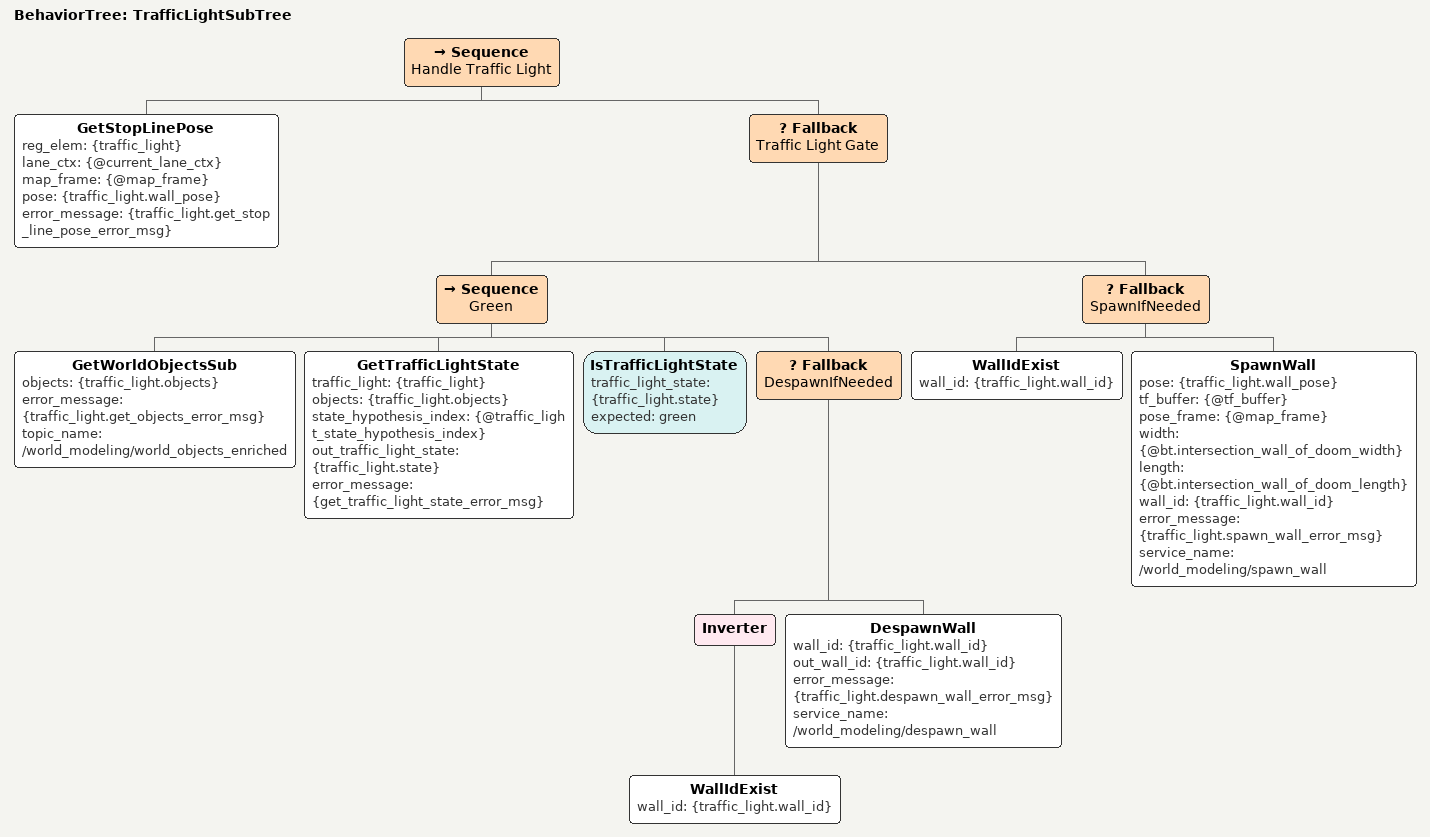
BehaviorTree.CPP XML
<root BTCPP_format="4" main_tree_to_execute="TrafficLightSubTree">
    <BehaviorTree ID="TrafficLightSubTree">
        <Sequence name="Handle Traffic Light">

            <!-- compute stop/yield line pose (only needs reg_elem, not state) -->
            <GetStopLinePose
                reg_elem="{traffic_light}"
                lane_ctx="{@current_lane_ctx}"
                map_frame="{@map_frame}"
                pose="{traffic_light.wall_pose}"
                error_message="{traffic_light.get_stop_line_pose_error_msg}" />

            <Fallback name="Traffic Light Gate">

                <!-- green: despawn wall and succeed -->
                <Sequence name="Green">
                    <GetWorldObjectsSub
                        objects="{traffic_light.objects}"
                        error_message="{traffic_light.get_objects_error_msg}"
                        topic_name="/world_modeling/world_objects_enriched" />

                    <GetTrafficLightState
                        traffic_light="{traffic_light}"
                        objects="{traffic_light.objects}"
                        state_hypothesis_index="{@traffic_light_state_hypothesis_index}"
                        out_traffic_light_state="{traffic_light.state}"
                        error_message="{get_traffic_light_state_error_msg}" />

                    <IsTrafficLightState traffic_light_state="{traffic_light.state}"
                        expected="green" />

                    <!-- only despawn if a wall was previously spawned, then clear wall_id -->
                    <Fallback name="DespawnIfNeeded">
                        <Inverter>
                            <WallIdExist wall_id="{traffic_light.wall_id}" />
                        </Inverter>
                        <DespawnWall wall_id="{traffic_light.wall_id}"
                            out_wall_id="{traffic_light.wall_id}"
                            error_message="{traffic_light.despawn_wall_error_msg}"
                            service_name="/world_modeling/despawn_wall" />
                    </Fallback>
                </Sequence>

                <!-- fail safe: any non-green state or detection failure => spawn wall (only if not already spawned) -->
                <Fallback name="SpawnIfNeeded">
                    <WallIdExist wall_id="{traffic_light.wall_id}" />
                    <SpawnWall
                        pose="{traffic_light.wall_pose}"
                        tf_buffer="{@tf_buffer}"
                        pose_frame="{@map_frame}"
                        width="{@bt.intersection_wall_of_doom_width}"
                        length="{@bt.intersection_wall_of_doom_length}"
                        wall_id="{traffic_light.wall_id}"
                        error_message="{traffic_light.spawn_wall_error_msg}"
                        service_name="/world_modeling/spawn_wall" />
                </Fallback>

            </Fallback>

        </Sequence>
    </BehaviorTree>

</root>
